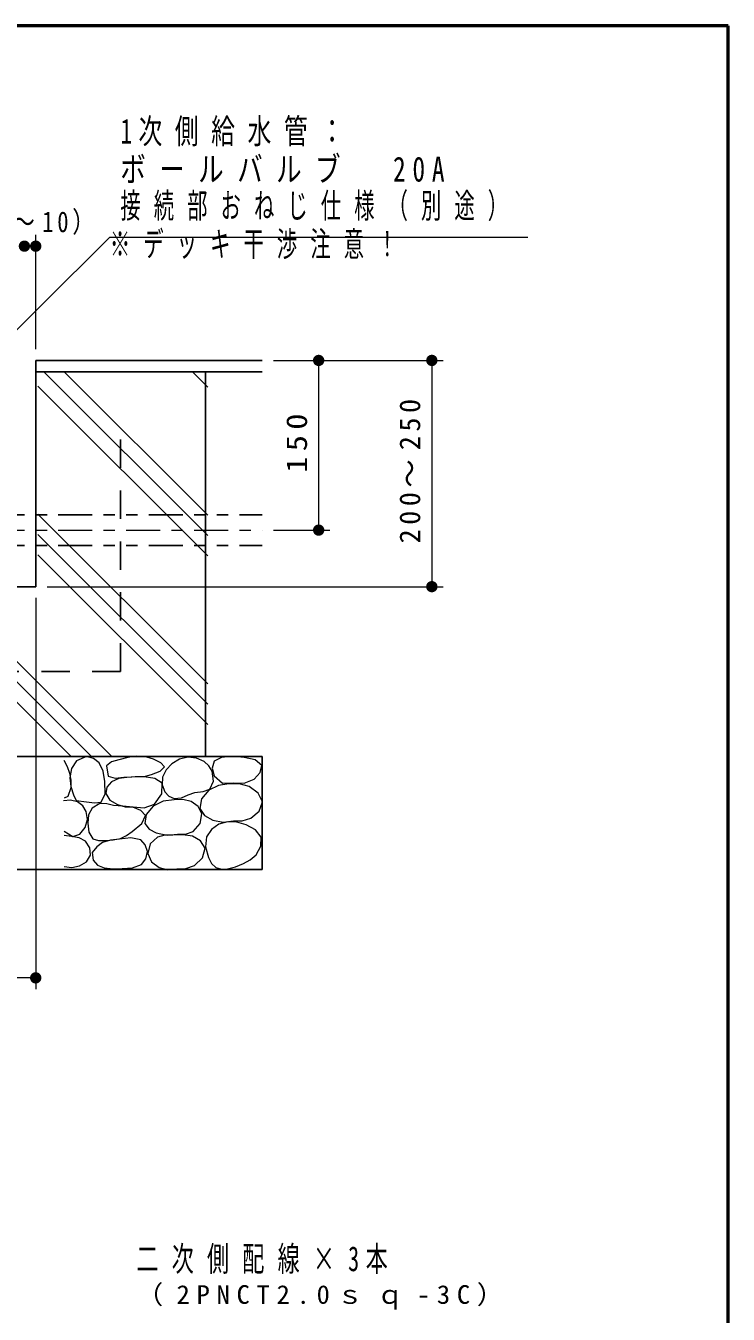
# Model space of a CAD drawing. Units: millimetres on the paper, scale 1:10. Extents: x -385 to 0, y -594 to 267.
# Drawn here: x -62.1 to 0, y -143.9 to -30 of the extents above; entities that cross this region are included whole.
import ezdxf

# ---------------------------------------------------------------- set-up
doc = ezdxf.new("R2010")
doc.units = ezdxf.units.MM
for name, pattern in [('USER1', [4.5, 2.5, -2]), ('USER2', [6, 3, -1, 1, -1]), ('USER3', [8, 3, -1, 1, -1, 1, -1])]:
    doc.linetypes.add(name, pattern=pattern)
doc.layers.add('1_10', color=7, linetype='Continuous', lineweight=25)
doc.layers.add('LY_3', color=7, linetype='Continuous', lineweight=13)
doc.styles.add('ＭＳ ゴシック', font='')
doc.styles.get('ＭＳ ゴシック').set_extended_font_data('MS Gothic')

# ---------------------------------------------------------------- blocks, each defined once
blk = doc.blocks.new('filled_dot')
at = {"color": 0, "linetype": 'Continuous', "lineweight": -2, "const_width": 1.25}
blk.add_lwpolyline([(-0.625, 0, 1), (0.625, 0, 1)], format="xyb", close=True, dxfattribs=at)

msp = doc.modelspace()

# ---------------------------------------------------------------- linework, layer by layer
at = {"layer": '1_10', "lineweight": 13}
for p, q in [((-61.187, -58.584), (-61.187, -48.484)), ((-62.187, -49.484), (-61.187, -49.484)), ((-40.187, -59.584), (-35.187, -59.584)), ((-40.187, -59.584), (-25.187, -59.584)), ((-36.187, -59.584), (-36.187, -74.584)), ((-26.187, -59.584), (-26.187, -79.584)), ((-45.987, -75.055), (-60.459, -60.584)), ((-45.987, -73.259), (-58.663, -60.584)), ((-45.987, -61.946), (-47.349, -60.584)), ((-45.987, -76.851), (-60.987, -61.851)), ((-45.987, -88.165), (-60.987, -73.165)), ((-45.987, -89.961), (-60.987, -74.961)), ((-40.187, -74.584), (-35.187, -74.584)), ((-45.987, -91.757), (-60.987, -76.757)), ((-58.067, -94.584), (-73.067, -79.584)), ((-56.271, -94.584), (-71.271, -79.584)), ((-54.475, -94.584), (-69.475, -79.584)), ((-60.187, -79.584), (-25.187, -79.584)), ((-61.187, -80.584), (-61.187, -115.166)), ((-41.187, -94.584), (-58.687, -94.584)), ((-41.187, -94.584), (-41.187, -104.584)), ((-41.187, -104.584), (-58.687, -104.584)), ((-61.187, -114.166), (-91.19, -114.166))]:
    msp.add_line(p, q, dxfattribs=at)
at = {"layer": '1_10'}
for p, q in [((-61.187, -59.584), (-41.187, -59.584)), ((-61.187, -79.584), (-61.187, -59.584)), ((-61.187, -60.584), (-41.187, -60.584)), ((-46.187, -94.584), (-46.187, -60.584)), ((-61.187, -79.584), (-181.007, -79.584)), ((-41.187, -94.584), (-181.007, -94.584)), ((-41.187, -104.584), (-41.187, -94.584)), ((-41.187, -104.584), (-181.007, -104.584))]:
    msp.add_line(p, q, dxfattribs=at)
at = {"layer": '1_10', "linetype": 'USER1'}
for q in [(-53.687, -66.584), (-181.007, -87.084)]:
    msp.add_line((-53.687, -87.084), q, dxfattribs=at)
at = {"layer": '1_10', "linetype": 'USER3'}
for p, q in [((-83.19, -73.224), (-41.187, -73.224)), ((-83.19, -75.944), (-41.187, -75.944))]:
    msp.add_line(p, q, dxfattribs=at)
at = {"layer": '1_10', "linetype": 'USER2', "lineweight": 13}
msp.add_line((-83.19, -74.584), (-41.187, -74.584), dxfattribs=at)
at = {"layer": '1_10', "lineweight": 13}
for points in [[(-79.267, -73.179), (-54.637, -48.687), (-17.711, -48.687)], [(-58.712, -94.926), (-58.403, -95.477), (-58.192, -96.066), (-58.093, -96.699), (-58.093, -97.379), (-58.34, -98.147), (-58.662, -98.271)], [(-58.687, -101.195), (-57.919, -101.666), (-57.286, -101.451), (-56.804, -100.873), (-56.61, -100.164), (-56.73, -99.461), (-57.037, -98.952), (-57.498, -98.593), (-58.107, -98.45), (-58.737, -98.519)], [(-58.687, -104.317), (-58.01, -104.396), (-57.324, -104.268), (-56.698, -103.9), (-56.333, -103.326), (-56.392, -102.657), (-56.779, -102.087), (-57.36, -101.791), (-58.018, -101.666), (-58.687, -101.592)]]:
    msp.add_lwpolyline(points, dxfattribs=at)
for points in [[(-57.622, -98.494), (-56.705, -98.593), (-55.987, -98.707), (-55.392, -98.643), (-55.059, -97.91), (-55.094, -96.809), (-55.225, -95.885), (-55.59, -95.149), (-56.09, -94.761), (-56.705, -94.604), (-57.597, -94.976), (-58.03, -95.664), (-58.167, -96.487), (-58.079, -97.262), (-57.845, -97.999)], [(-51.994, -96.369), (-51.493, -96.33), (-50.962, -96.202), (-50.2, -95.902), (-49.818, -95.505), (-50.131, -95.144), (-50.767, -94.835), (-51.576, -94.594), (-52.301, -94.556), (-53.034, -94.69), (-53.835, -94.891), (-54.482, -95.061), (-54.923, -95.421), (-54.783, -96.341), (-54.177, -96.524), (-53.416, -96.425), (-52.688, -96.389)], [(-48.305, -98.246), (-47.731, -97.972), (-47.116, -97.776), (-46.401, -97.692), (-45.802, -97.478), (-45.49, -96.771), (-45.604, -95.892), (-45.888, -95.41), (-46.298, -95.05), (-46.986, -94.735), (-47.735, -94.653), (-48.478, -94.84), (-49.147, -95.248), (-49.672, -95.782), (-49.99, -96.438), (-50.023, -97.098), (-49.792, -97.726), (-49.426, -98.115), (-48.949, -98.321)], [(-43.721, -96.933), (-42.783, -96.957), (-41.887, -96.586), (-41.365, -96.009), (-41.218, -95.397), (-41.807, -94.903), (-42.779, -94.678), (-43.394, -94.616), (-43.993, -94.604), (-44.785, -94.671), (-45.406, -95), (-45.593, -95.619), (-45.431, -96.314), (-44.687, -96.958)], [(-52.58, -99.047), (-51.603, -99.128), (-50.683, -98.796), (-50.032, -97.898), (-50.013, -96.955), (-50.668, -96.528), (-51.603, -96.397), (-52.39, -96.4), (-53.138, -96.453), (-53.852, -96.547), (-54.504, -96.844), (-54.891, -97.32), (-55.006, -97.876), (-54.647, -98.456), (-53.974, -98.852), (-53.274, -99.044)], [(-43.721, -100.278), (-42.945, -100.291), (-42.185, -100.055), (-41.445, -99.433), (-41.144, -98.618), (-41.527, -97.828), (-42.333, -97.255), (-43.22, -97.012), (-44.117, -97.007), (-45.03, -97.158), (-45.877, -97.577), (-46.526, -98.327), (-46.694, -99.188), (-46.269, -99.811), (-45.53, -100.229), (-44.614, -100.399)], [(-53.695, -101.837), (-53.18, -101.569), (-52.663, -101.223), (-51.818, -100.533), (-51.492, -99.8), (-51.903, -99.357), (-52.608, -99.075), (-53.482, -98.99), (-54.309, -98.936), (-54.91, -98.782), (-55.509, -98.74), (-56.206, -99.159), (-56.517, -99.766), (-56.596, -100.498), (-56.505, -101.287), (-56.15, -101.865), (-55.639, -102.029), (-55.034, -102.032), (-54.346, -101.975)], [(-48.652, -101.468), (-47.952, -101.459), (-47.289, -101.22), (-46.66, -100.533), (-46.496, -99.659), (-46.839, -99.01), (-47.462, -98.569), (-48.193, -98.403), (-48.949, -98.42), (-49.917, -98.559), (-50.808, -98.99), (-51.42, -99.719), (-51.551, -100.526), (-51.165, -101.012), (-50.535, -101.344), (-49.582, -101.552)], [(-44.241, -104.515), (-43.521, -104.343), (-42.829, -104.069), (-42.23, -103.74), (-41.714, -103.276), (-41.299, -102.512), (-41.268, -101.715), (-41.765, -101.079), (-42.581, -100.65), (-43.417, -100.408), (-44.235, -100.366), (-45.009, -100.576), (-45.666, -101.039), (-46.1, -101.691), (-46.186, -102.589), (-45.926, -103.524), (-45.665, -104.042), (-45.282, -104.416), (-44.779, -104.555)], [(-56.206, -103.092), (-56.122, -103.761), (-55.721, -104.19), (-55.146, -104.431), (-54.357, -104.518), (-53.556, -104.487), (-52.65, -104.441), (-51.854, -104.152), (-51.457, -103.651), (-51.324, -103.008), (-51.505, -102.415), (-51.91, -101.976), (-52.786, -101.78), (-53.779, -101.892), (-54.57, -101.985), (-55.285, -102.199), (-55.797, -102.583)], [(-48.726, -104.541), (-47.931, -104.51), (-47.165, -104.219), (-46.453, -103.542), (-46.223, -102.707), (-46.62, -102.064), (-47.339, -101.642), (-48.2, -101.513), (-49.073, -101.543), (-49.776, -101.554), (-50.436, -101.716), (-51.065, -102.331), (-51.278, -103.178), (-50.953, -103.909), (-50.287, -104.417), (-49.512, -104.61)]]:
    msp.add_lwpolyline(points, close=True, dxfattribs=at)
at = {"layer": 'LY_3', "lineweight": 50}
for p, q in [((0, -30), (-385, -30)), ((0, -297), (0, -30))]:
    msp.add_line(p, q, dxfattribs=at)

# ---------------------------------------------------------------- block references
at = {"layer": '1_10', "lineweight": 13, "xscale": 0.4, "yscale": 0.4}
msp.add_blockref('filled_dot', (-62.187, -49.484), dxfattribs=at)
for p, rotation in [((-62.187, -49.484), 180), ((-61.187, -49.484), 180), ((-36.187, -59.584), 270), ((-26.187, -59.584), 270), ((-36.187, -74.584), 90), ((-26.187, -79.584), 90), ((-61.187, -114.166), 180)]:
    msp.add_blockref('filled_dot', p, dxfattribs=dict(at, rotation=rotation))

# ---------------------------------------------------------------- texts
at = {"layer": '1_10', "style": 'ＭＳ ゴシック'}
for s, insert, char_height, attachment_point in [('\\T1.53;\\W0.7;1次側給水管：', (-53.711, -39.437), 2.199, 4), ('\\T1.53;\\W0.75;ボールバルブ\u300020A', (-53.711, -42.737), 2.199, 4), ('\\T1.64;\\W0.6;接続部おねじ仕様（別途）', (-53.711, -46.037), 2.199, 4), ('\\T1.33;\\W0.8;（5～10）', (-61.277, -48.484), 1.833, 8), ('\\T1.64;\\W0.6;※デッキ干渉注意！', (-54.637, -48.187), 2.199, 1), ('\\T1.6;\\W0.65;二次側配線×3本', (-52.293, -139.114), 2.199, 4), ('\\T1.5;\\W1.05;（2PNCT2.0ｓｑ-3C）', (-52.293, -142.414), 1.65, 4)]:
    msp.add_mtext(s, dxfattribs=dict(at, insert=insert, char_height=char_height, attachment_point=attachment_point))
at = {"layer": '1_10', "char_height": 1.833, "attachment_point": 8, "rotation": 90, "style": 'ＭＳ ゴシック'}
for s, insert in [('\\T1.32;200～250', (-27.187, -69.174)), ('\\T1.33;\\W1.15;150', (-37.187, -66.663))]:
    msp.add_mtext(s, dxfattribs=dict(at, insert=insert))

doc.saveas('drawing.dxf')
